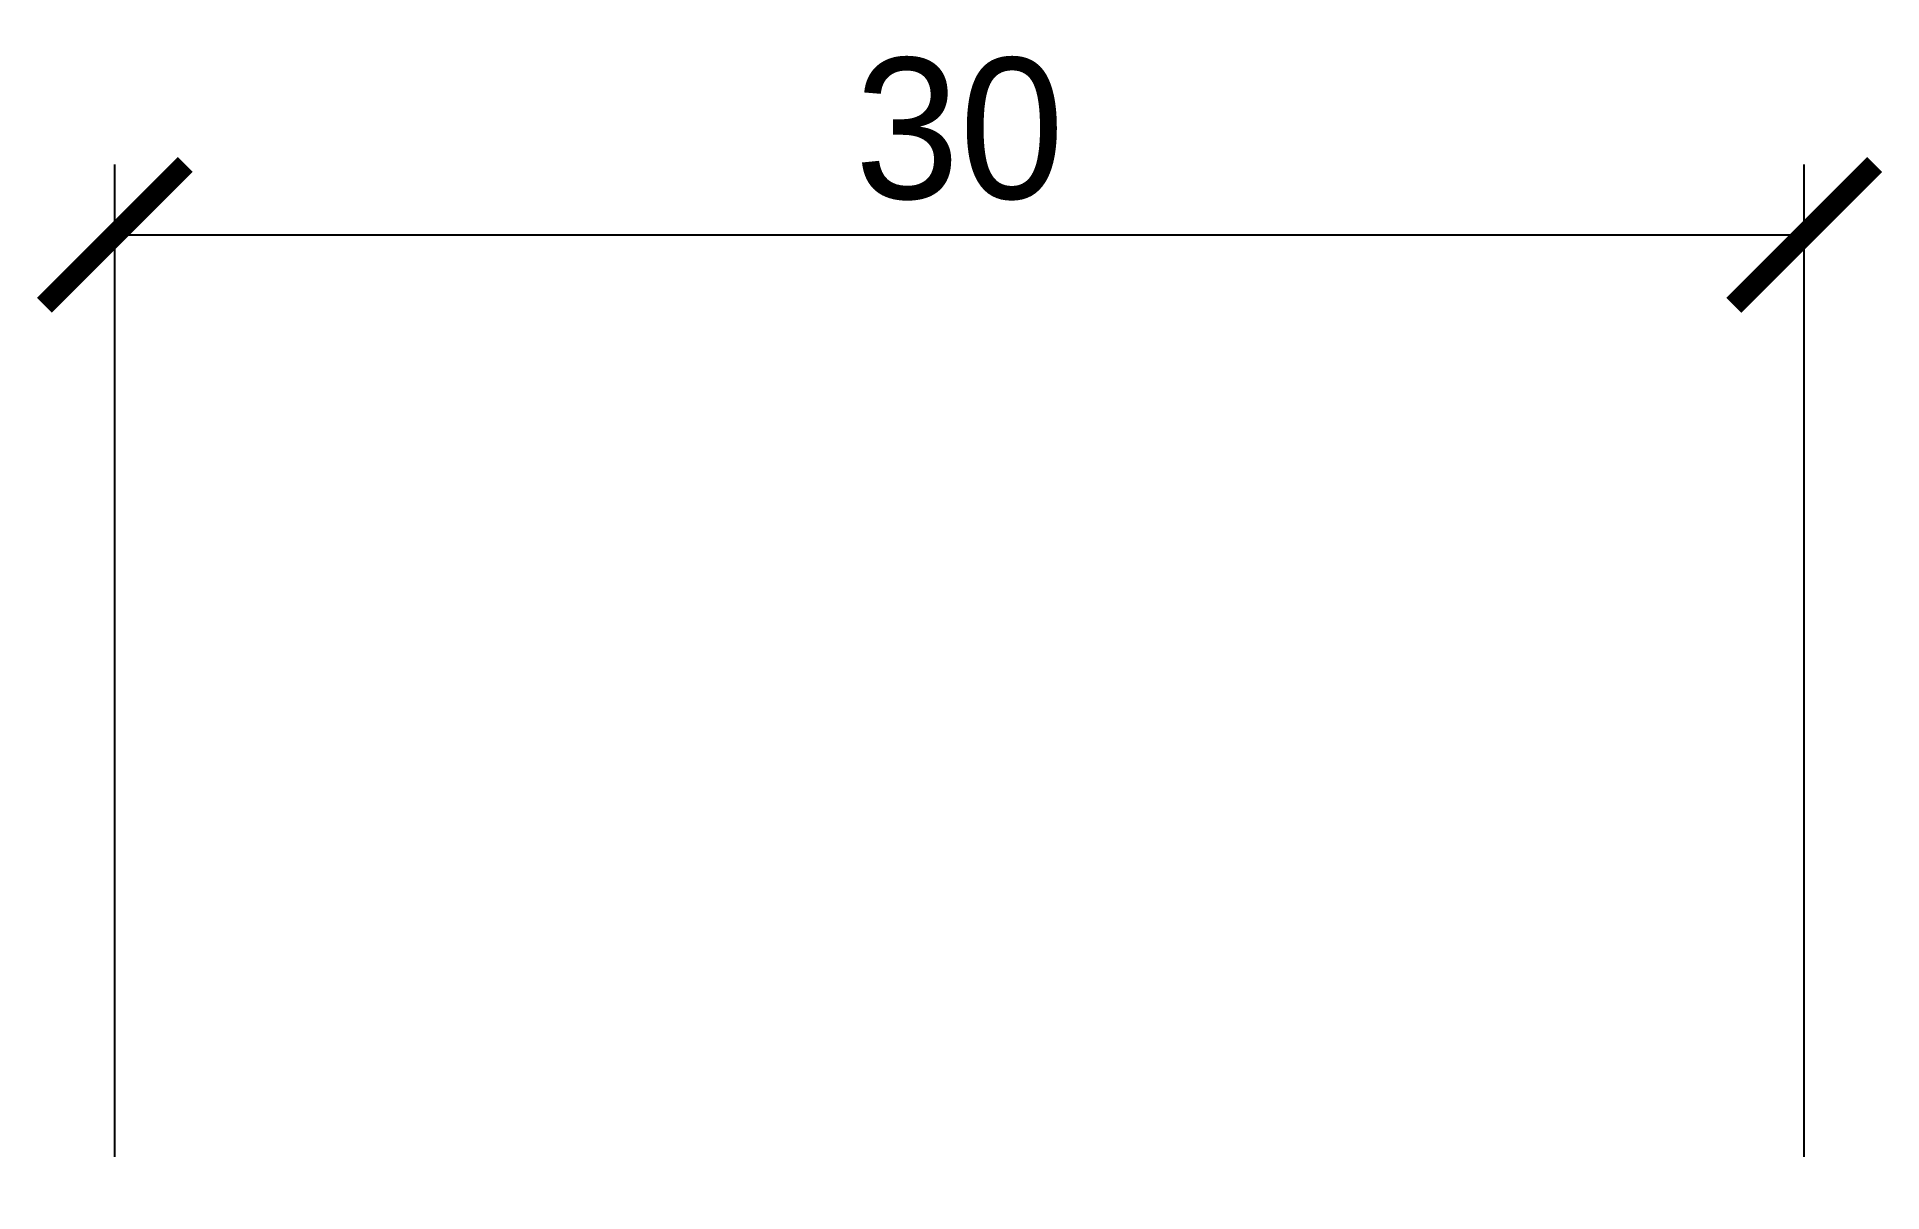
# Model space of a CAD drawing. Header units: millimetres. Extents: x 33.6 to 66.4, y 25 to 45.5.
import ezdxf

# ---------------------------------------------------------------- set-up
doc = ezdxf.new("R2010")
doc.units = ezdxf.units.MM
doc.layers.get('0').update_dxf_attribs({"lineweight": 25})
doc.dimstyles.new('QCADDimStyle', dxfattribs={"dimtxt": 2.5, "dimasz": 2.5, "dimexe": 1.25, "dimexo": 0.625, "dimtad": 1, "dimtoh": 1, "dimdec": 4, "dimdsep": 46, "dimtxsty": 'Standard', "dimblk": 'ARCHTICK', "dimblk1": 'ARCHTICK', "dimblk2": 'ARCHTICK', "dimcen": 0.09, "dimadec": 0, "dimazin": 2, "dimtfac": 1, "dimtdec": 4, "dimtofl": 0, "dimtmove": 2, "dimatfit": 3, "dimfxl": 1, "dimtolj": 1, "dimtzin": 0, "dimarcsym": 0})

# ---------------------------------------------------------------- blocks, each defined once
blk = doc.blocks.new('_ArchTick')
at = {"color": 0, "linetype": 'ByBlock', "const_width": 0.15}
blk.add_lwpolyline([(-0.5, -0.5), (0.5, 0.5)], dxfattribs=at)
blk = doc.blocks.new('*D0')
at = {"color": 0, "lineweight": -2, "transparency": 16777216}
for p, q in [((35, 25.625), (35, 43.25)), ((65, 25.625), (65, 43.25)), ((35, 42), (65, 42))]:
    blk.add_line(p, q, dxfattribs=at)
at = {"layer": 'Defpoints', "color": 0, "transparency": 16777216}
for p in [(65, 42), (35, 25), (65, 25)]:
    blk.add_point(p, dxfattribs=at)
at = {"color": 0, "lineweight": -2, "transparency": 16777216, "xscale": 2.5, "yscale": 2.5, "zscale": 2.5, "rotation": 180}
blk.add_blockref('_ArchTick', (35, 42), dxfattribs=at)
at = {"color": 0, "lineweight": -2, "transparency": 16777216, "xscale": 2.5, "yscale": 2.5, "zscale": 2.5}
blk.add_blockref('_ArchTick', (65, 42), dxfattribs=at)
at = {"color": 0, "transparency": 16777216, "insert": (50, 43.875), "char_height": 2.5, "attachment_point": 5}
blk.add_mtext('\\A1;30', dxfattribs=at)

msp = doc.modelspace()

# ---------------------------------------------------------------- dimensions: what is measured, and where the dimension line sits
dim = msp.add_linear_dim(base=(65, 42), p1=(35, 25), p2=(65, 25), dimstyle='QCADDimStyle')
dim.commit()
dim.dimension.update_dxf_attribs({"geometry": '*D0', "text_midpoint": (50, 43.875)})

doc.saveas('drawing.dxf')
